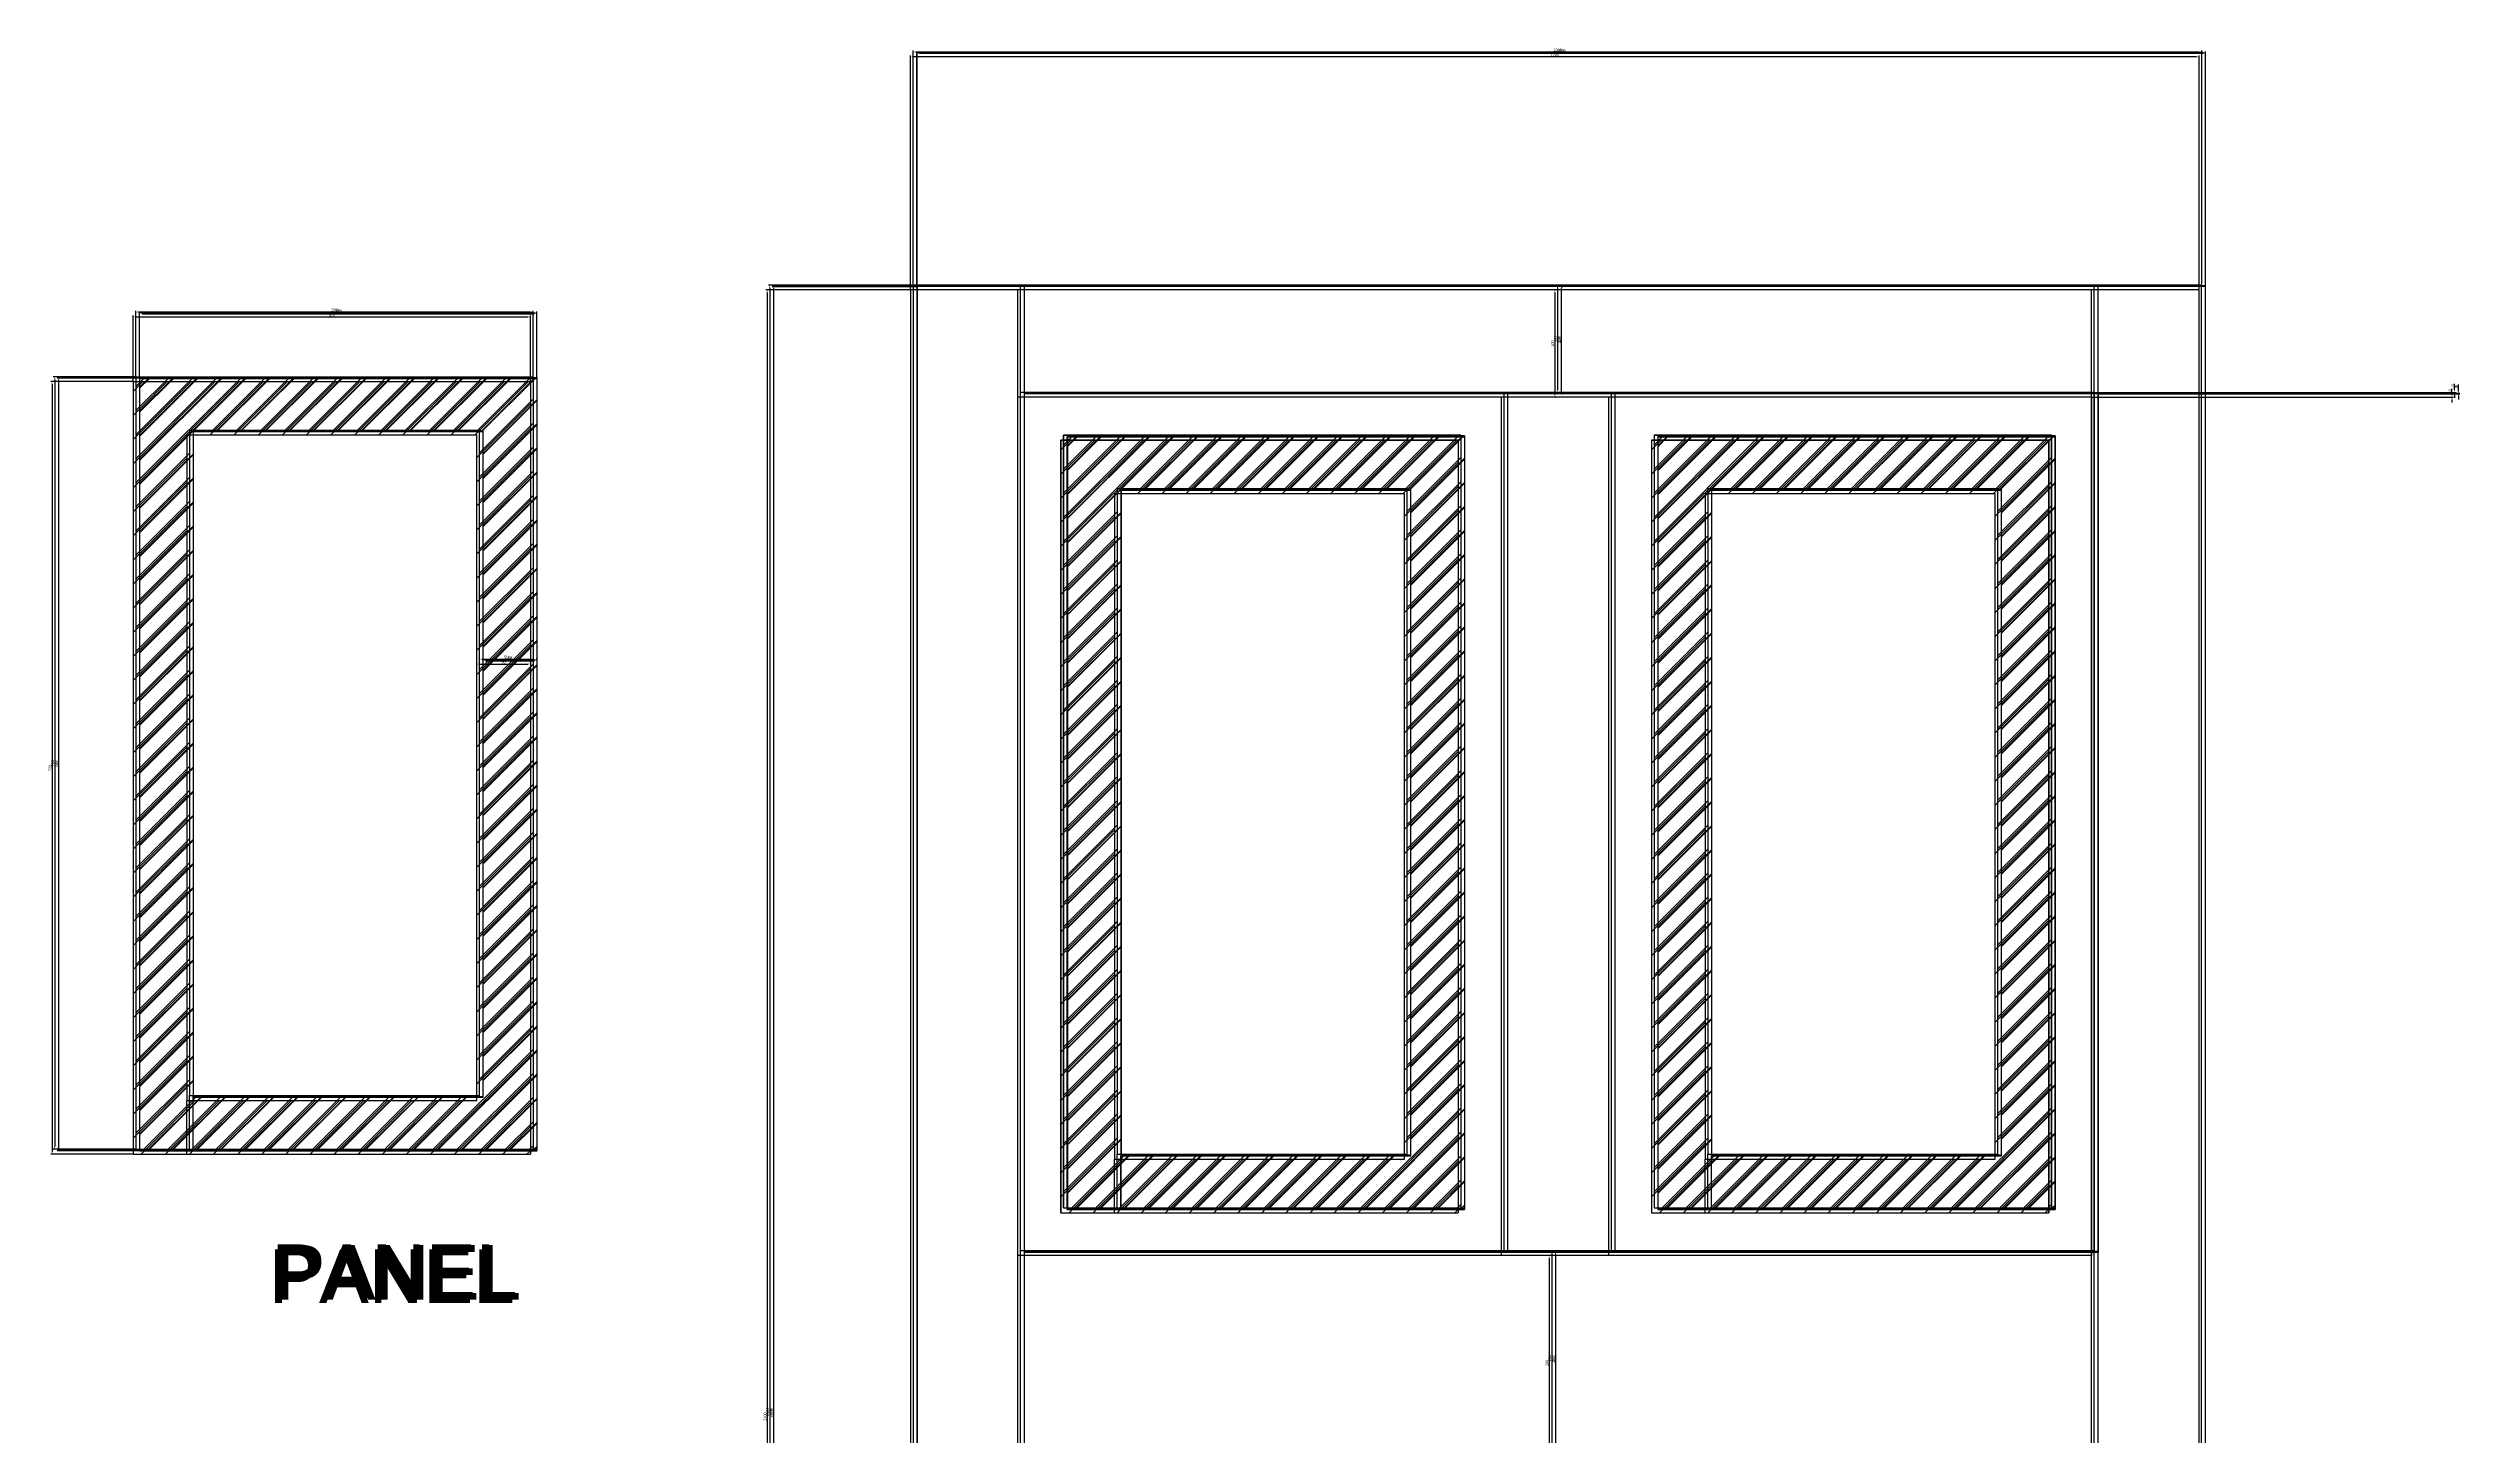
# Model space of a CAD drawing. Header units: metres. Extents: x 0 to 2377, y 0 to 2754.
# Drawn here: x 131 to 2377, y 1461 to 2754 of the extents above; entities that cross this region are included whole.
import ezdxf

# ---------------------------------------------------------------- set-up
doc = ezdxf.new("R2010")
doc.units = ezdxf.units.M
doc.styles.get("Standard").update_dxf_attribs({"font": 'arial.ttf'})
doc.dimstyles.new('ISO-25', dxfattribs={"dimtxt": 2.5, "dimasz": 2.5, "dimexe": 1.25, "dimexo": 0.625, "dimtad": 1, "dimtxsty": 'Standard', "dimcen": 2.5, "dimadec": 0, "dimazin": 0, "dimtfac": 1, "dimtmove": 0, "dimatfit": 3, "dimfxl": 1, "dimarcsym": 0})

# ---------------------------------------------------------------- blocks, each defined once
blk = doc.blocks.new('*D18')
at = {"color": 0, "lineweight": -2, "transparency": 16777216}
for p, q in [((210, 2444), (210, 2504.9)), ((212.5, 2503.7), (577.5, 2503.7)), ((580, 2444), (580, 2504.9))]:
    blk.add_line(p, q, dxfattribs=at)
at = {"color": 0, "transparency": 16777216}
for points in [[(212.5, 2504.1), (212.5, 2503.3), (210, 2503.7)], [(577.5, 2504.1), (577.5, 2503.3), (580, 2503.7)]]:
    blk.add_solid(points, dxfattribs=at)
at = {"layer": 'Defpoints', "color": 0, "transparency": 16777216}
for p in [(580, 2503.7), (210, 2443.4), (580, 2443.4)]:
    blk.add_point(p, dxfattribs=at)
at = {"color": 0, "transparency": 16777216, "insert": (395, 2505.6), "char_height": 2.5, "attachment_point": 5}
blk.add_mtext('370', dxfattribs=at)
blk = doc.blocks.new('*D19')
at = {"color": 0, "lineweight": -2, "transparency": 16777216}
for p, q in [((209.4, 2443.4), (133.2, 2443.4)), ((134.4, 2440.9), (134.4, 1725.9)), ((209.4, 1723.4), (133.2, 1723.4))]:
    blk.add_line(p, q, dxfattribs=at)
at = {"color": 0, "transparency": 16777216}
for points in [[(134, 2440.9), (134.8, 2440.9), (134.4, 2443.4)], [(134, 1725.9), (134.8, 1725.9), (134.4, 1723.4)]]:
    blk.add_solid(points, dxfattribs=at)
at = {"layer": 'Defpoints', "color": 0, "transparency": 16777216}
for p in [(210, 2443.4), (134.4, 1723.4), (210, 1723.4)]:
    blk.add_point(p, dxfattribs=at)
at = {"color": 0, "transparency": 16777216, "insert": (132.5, 2083.4), "char_height": 2.5, "attachment_point": 5, "rotation": 90}
blk.add_mtext('720', dxfattribs=at)
blk = doc.blocks.new('*D20')
at = {"color": 0, "lineweight": -2, "transparency": 16777216}
for p, q in [((530, 2180.9), (530, 2181.5)), ((532.5, 2180.2), (577.5, 2180.2)), ((580, 2180.9), (580, 2181.5))]:
    blk.add_line(p, q, dxfattribs=at)
at = {"color": 0, "transparency": 16777216}
for points in [[(532.5, 2180.7), (532.5, 2179.8), (530, 2180.2)], [(577.5, 2180.7), (577.5, 2179.8), (580, 2180.2)]]:
    blk.add_solid(points, dxfattribs=at)
at = {"layer": 'Defpoints', "color": 0, "transparency": 16777216}
for p in [(530, 2180.2), (580, 2180.2), (580, 2180.2)]:
    blk.add_point(p, dxfattribs=at)
at = {"color": 0, "transparency": 16777216, "insert": (555, 2182.1), "char_height": 2.5, "attachment_point": 5}
blk.add_mtext('50', dxfattribs=at)
blk = doc.blocks.new('*D21')
at = {"color": 0, "lineweight": -2, "transparency": 16777216}
for p, q in [((934.1, 2529.5), (934.1, 2747.3)), ((2131.6, 2746), (936.6, 2746)), ((2134.1, 2529.5), (2134.1, 2747.3))]:
    blk.add_line(p, q, dxfattribs=at)
at = {"color": 0, "transparency": 16777216}
for points in [[(936.6, 2746.4), (936.6, 2745.6), (934.1, 2746)], [(2131.6, 2746.4), (2131.6, 2745.6), (2134.1, 2746)]]:
    blk.add_solid(points, dxfattribs=at)
at = {"layer": 'Defpoints', "color": 0, "transparency": 16777216}
for p in [(934.1, 2746), (934.1, 2528.9), (2134.1, 2528.9)]:
    blk.add_point(p, dxfattribs=at)
at = {"color": 0, "transparency": 16777216, "insert": (1534.1, 2747.9), "char_height": 2.5, "attachment_point": 5}
blk.add_mtext('1200', dxfattribs=at)
blk = doc.blocks.new('*D22')
at = {"color": 0, "lineweight": -2, "transparency": 16777216}
for p, q in [((933.5, 2528.9), (799.1, 2528.9)), ((800.4, 2526.4), (800.4, 431.4)), ((933.5, 428.9), (799.1, 428.9))]:
    blk.add_line(p, q, dxfattribs=at)
at = {"color": 0, "transparency": 16777216}
for points in [[(800, 2526.4), (800.8, 2526.4), (800.4, 2528.9)], [(800, 431.4), (800.8, 431.4), (800.4, 428.9)]]:
    blk.add_solid(points, dxfattribs=at)
at = {"layer": 'Defpoints', "color": 0, "transparency": 16777216}
for p in [(934.1, 2528.9), (800.4, 428.9), (934.1, 428.9)]:
    blk.add_point(p, dxfattribs=at)
at = {"color": 0, "transparency": 16777216, "insert": (798.5, 1478.9), "char_height": 2.5, "attachment_point": 5, "rotation": 90}
blk.add_mtext('2100', dxfattribs=at)
blk = doc.blocks.new('*D24')
at = {"color": 0, "lineweight": -2, "transparency": 16777216}
for p, q in [((2034.7, 2428.9), (2371, 2428.9)), ((2034.7, 2428.9), (2371, 2428.9)), ((2369.7, 2431.4), (2369.7, 2436.7)), ((2369.7, 2426.4), (2369.7, 2423.9))]:
    blk.add_line(p, q, dxfattribs=at)
at = {"color": 0, "transparency": 16777216}
for points in [[(2369.3, 2431.4), (2370.1, 2431.4), (2369.7, 2428.9)], [(2369.3, 2426.4), (2370.1, 2426.4), (2369.7, 2428.9)]]:
    blk.add_solid(points, dxfattribs=at)
at = {"layer": 'Defpoints', "color": 0, "transparency": 16777216}
for p in [(2034.1, 2428.9), (2034.1, 2428.9), (2369.7, 2428.9)]:
    blk.add_point(p, dxfattribs=at)
at = {"color": 0, "transparency": 16777216, "insert": (2367.8, 2435.3), "char_height": 2.5, "attachment_point": 5, "rotation": 90}
blk.add_mtext('0', dxfattribs=at)
blk = doc.blocks.new('*D25')
at = {"color": 0, "lineweight": -2, "transparency": 16777216}
for p, q in [((1533.5, 1628.9), (1527.5, 1628.9)), ((1528.8, 1626.4), (1528.8, 1431.4)), ((1533.5, 1428.9), (1527.5, 1428.9))]:
    blk.add_line(p, q, dxfattribs=at)
at = {"color": 0, "transparency": 16777216}
for points in [[(1528.4, 1626.4), (1529.2, 1626.4), (1528.8, 1628.9)], [(1528.4, 1431.4), (1529.2, 1431.4), (1528.8, 1428.9)]]:
    blk.add_solid(points, dxfattribs=at)
at = {"layer": 'Defpoints', "color": 0, "transparency": 16777216}
for p in [(1534.1, 1628.9), (1528.8, 1428.9), (1534.1, 1428.9)]:
    blk.add_point(p, dxfattribs=at)
at = {"color": 0, "transparency": 16777216, "insert": (1526.9, 1528.9), "char_height": 2.5, "attachment_point": 5, "rotation": 90}
blk.add_mtext('200', dxfattribs=at)
blk = doc.blocks.new('*D26')
at = {"color": 0, "lineweight": -2, "transparency": 16777216}
for p, q in [((1534.1, 2526.4), (1534.1, 2431.4)), ((1534.7, 2528.9), (1535.3, 2528.9)), ((1534.7, 2428.9), (1535.3, 2428.9))]:
    blk.add_line(p, q, dxfattribs=at)
at = {"color": 0, "transparency": 16777216}
for points in [[(1533.7, 2526.4), (1534.5, 2526.4), (1534.1, 2528.9)], [(1533.7, 2431.4), (1534.5, 2431.4), (1534.1, 2428.9)]]:
    blk.add_solid(points, dxfattribs=at)
at = {"layer": 'Defpoints', "color": 0, "transparency": 16777216}
for p in [(1534.1, 2528.9), (1534.1, 2428.9), (1534.1, 2428.9)]:
    blk.add_point(p, dxfattribs=at)
at = {"color": 0, "transparency": 16777216, "insert": (1532.2, 2478.9), "char_height": 2.5, "attachment_point": 5, "rotation": 90}
blk.add_mtext('100', dxfattribs=at)
blk = doc.blocks.new('*D29')
at = {"color": 0, "lineweight": -2, "transparency": 16777216}
for p, q in [((216, 2448), (216, 2508.9)), ((218.5, 2507.6), (583.5, 2507.6)), ((586, 2448), (586, 2508.9))]:
    blk.add_line(p, q, dxfattribs=at)
at = {"color": 0, "transparency": 16777216}
for points in [[(218.5, 2508), (218.5, 2507.2), (216, 2507.6)], [(583.5, 2508), (583.5, 2507.2), (586, 2507.6)]]:
    blk.add_solid(points, dxfattribs=at)
at = {"layer": 'Defpoints', "color": 0, "transparency": 16777216}
for p in [(586, 2507.6), (216, 2447.3), (586, 2447.3)]:
    blk.add_point(p, dxfattribs=at)
at = {"color": 0, "transparency": 16777216, "insert": (401, 2509.5), "char_height": 2.5, "attachment_point": 5}
blk.add_mtext('370', dxfattribs=at)
blk = doc.blocks.new('*D30')
at = {"color": 0, "lineweight": -2, "transparency": 16777216}
for p, q in [((215.3, 2447.3), (139.1, 2447.3)), ((140.4, 2444.8), (140.4, 1729.8)), ((215.3, 1727.3), (139.1, 1727.3))]:
    blk.add_line(p, q, dxfattribs=at)
at = {"color": 0, "transparency": 16777216}
for points in [[(140, 2444.8), (140.8, 2444.8), (140.4, 2447.3)], [(140, 1729.8), (140.8, 1729.8), (140.4, 1727.3)]]:
    blk.add_solid(points, dxfattribs=at)
at = {"layer": 'Defpoints', "color": 0, "transparency": 16777216}
for p in [(216, 2447.3), (140.4, 1727.3), (216, 1727.3)]:
    blk.add_point(p, dxfattribs=at)
at = {"color": 0, "transparency": 16777216, "insert": (138.5, 2087.3), "char_height": 2.5, "attachment_point": 5, "rotation": 90}
blk.add_mtext('720', dxfattribs=at)
blk = doc.blocks.new('*D31')
at = {"color": 0, "lineweight": -2, "transparency": 16777216}
for p, q in [((536, 2184.8), (536, 2185.4)), ((538.5, 2184.2), (583.5, 2184.2)), ((586, 2184.8), (586, 2185.4))]:
    blk.add_line(p, q, dxfattribs=at)
at = {"color": 0, "transparency": 16777216}
for points in [[(538.5, 2184.6), (538.5, 2183.7), (536, 2184.2)], [(583.5, 2184.6), (583.5, 2183.7), (586, 2184.2)]]:
    blk.add_solid(points, dxfattribs=at)
at = {"layer": 'Defpoints', "color": 0, "transparency": 16777216}
for p in [(536, 2184.2), (586, 2184.2), (586, 2184.2)]:
    blk.add_point(p, dxfattribs=at)
at = {"color": 0, "transparency": 16777216, "insert": (561, 2186.1), "char_height": 2.5, "attachment_point": 5}
blk.add_mtext('50', dxfattribs=at)
blk = doc.blocks.new('*D32')
at = {"color": 0, "lineweight": -2, "transparency": 16777216}
for p, q in [((940.1, 2533.4), (940.1, 2751.2)), ((2137.6, 2750), (942.6, 2750)), ((2140.1, 2533.4), (2140.1, 2751.2))]:
    blk.add_line(p, q, dxfattribs=at)
at = {"color": 0, "transparency": 16777216}
for points in [[(942.6, 2750.4), (942.6, 2749.5), (940.1, 2750)], [(2137.6, 2750.4), (2137.6, 2749.5), (2140.1, 2750)]]:
    blk.add_solid(points, dxfattribs=at)
at = {"layer": 'Defpoints', "color": 0, "transparency": 16777216}
for p in [(940.1, 2750), (940.1, 2532.8), (2140.1, 2532.8)]:
    blk.add_point(p, dxfattribs=at)
at = {"color": 0, "transparency": 16777216, "insert": (1540.1, 2751.9), "char_height": 2.5, "attachment_point": 5}
blk.add_mtext('1200', dxfattribs=at)
blk = doc.blocks.new('*D33')
at = {"color": 0, "lineweight": -2, "transparency": 16777216}
for p, q in [((939.4, 2532.8), (805.1, 2532.8)), ((806.4, 2530.3), (806.4, 435.3)), ((939.4, 432.8), (805.1, 432.8))]:
    blk.add_line(p, q, dxfattribs=at)
at = {"color": 0, "transparency": 16777216}
for points in [[(806, 2530.3), (806.8, 2530.3), (806.4, 2532.8)], [(806, 435.3), (806.8, 435.3), (806.4, 432.8)]]:
    blk.add_solid(points, dxfattribs=at)
at = {"layer": 'Defpoints', "color": 0, "transparency": 16777216}
for p in [(940.1, 2532.8), (806.4, 432.8), (940.1, 432.8)]:
    blk.add_point(p, dxfattribs=at)
at = {"color": 0, "transparency": 16777216, "insert": (804.5, 1482.8), "char_height": 2.5, "attachment_point": 5, "rotation": 90}
blk.add_mtext('2100', dxfattribs=at)
blk = doc.blocks.new('*D35')
at = {"color": 0, "lineweight": -2, "transparency": 16777216}
for p, q in [((2040.7, 2432.8), (2377, 2432.8)), ((2040.7, 2432.8), (2377, 2432.8)), ((2375.7, 2435.3), (2375.7, 2440.7)), ((2375.7, 2430.3), (2375.7, 2427.8))]:
    blk.add_line(p, q, dxfattribs=at)
at = {"color": 0, "transparency": 16777216}
for points in [[(2375.3, 2435.3), (2376.1, 2435.3), (2375.7, 2432.8)], [(2375.3, 2430.3), (2376.1, 2430.3), (2375.7, 2432.8)]]:
    blk.add_solid(points, dxfattribs=at)
at = {"layer": 'Defpoints', "color": 0, "transparency": 16777216}
for p in [(2040.1, 2432.8), (2040.1, 2432.8), (2375.7, 2432.8)]:
    blk.add_point(p, dxfattribs=at)
at = {"color": 0, "transparency": 16777216, "insert": (2373.8, 2439.2), "char_height": 2.5, "attachment_point": 5, "rotation": 90}
blk.add_mtext('0', dxfattribs=at)
blk = doc.blocks.new('*D36')
at = {"color": 0, "lineweight": -2, "transparency": 16777216}
for p, q in [((1539.4, 1632.8), (1533.5, 1632.8)), ((1534.8, 1630.3), (1534.8, 1435.3)), ((1539.4, 1432.8), (1533.5, 1432.8))]:
    blk.add_line(p, q, dxfattribs=at)
at = {"color": 0, "transparency": 16777216}
for points in [[(1534.3, 1630.3), (1535.2, 1630.3), (1534.8, 1632.8)], [(1534.3, 1435.3), (1535.2, 1435.3), (1534.8, 1432.8)]]:
    blk.add_solid(points, dxfattribs=at)
at = {"layer": 'Defpoints', "color": 0, "transparency": 16777216}
for p in [(1540.1, 1632.8), (1534.8, 1432.8), (1540.1, 1432.8)]:
    blk.add_point(p, dxfattribs=at)
at = {"color": 0, "transparency": 16777216, "insert": (1532.9, 1532.8), "char_height": 2.5, "attachment_point": 5, "rotation": 90}
blk.add_mtext('200', dxfattribs=at)
blk = doc.blocks.new('*D37')
at = {"color": 0, "lineweight": -2, "transparency": 16777216}
for p, q in [((1540.1, 2530.3), (1540.1, 2435.3)), ((1540.7, 2532.8), (1541.3, 2532.8)), ((1540.7, 2432.8), (1541.3, 2432.8))]:
    blk.add_line(p, q, dxfattribs=at)
at = {"color": 0, "transparency": 16777216}
for points in [[(1539.7, 2530.3), (1540.5, 2530.3), (1540.1, 2532.8)], [(1539.7, 2435.3), (1540.5, 2435.3), (1540.1, 2432.8)]]:
    blk.add_solid(points, dxfattribs=at)
at = {"layer": 'Defpoints', "color": 0, "transparency": 16777216}
for p in [(1540.1, 2532.8), (1540.1, 2432.8), (1540.1, 2432.8)]:
    blk.add_point(p, dxfattribs=at)
at = {"color": 0, "transparency": 16777216, "insert": (1538.2, 2482.8), "char_height": 2.5, "attachment_point": 5, "rotation": 90}
blk.add_mtext('100', dxfattribs=at)
blk = doc.blocks.new('*D40')
at = {"color": 0, "lineweight": -2, "transparency": 16777216}
for p, q in [((215.9, 2447.1), (215.9, 2508)), ((218.4, 2506.7), (583.4, 2506.7)), ((585.9, 2447.1), (585.9, 2508))]:
    blk.add_line(p, q, dxfattribs=at)
at = {"color": 0, "transparency": 16777216}
for points in [[(218.4, 2507.2), (218.4, 2506.3), (215.9, 2506.7)], [(583.4, 2507.2), (583.4, 2506.3), (585.9, 2506.7)]]:
    blk.add_solid(points, dxfattribs=at)
at = {"layer": 'Defpoints', "color": 0, "transparency": 16777216}
for p in [(585.9, 2506.7), (215.9, 2446.5), (585.9, 2446.5)]:
    blk.add_point(p, dxfattribs=at)
at = {"color": 0, "transparency": 16777216, "insert": (400.9, 2508.6), "char_height": 2.5, "attachment_point": 5}
blk.add_mtext('370', dxfattribs=at)
blk = doc.blocks.new('*D41')
at = {"color": 0, "lineweight": -2, "transparency": 16777216}
for p, q in [((215.3, 2446.5), (139.1, 2446.5)), ((140.4, 2444), (140.4, 1729)), ((215.3, 1726.5), (139.1, 1726.5))]:
    blk.add_line(p, q, dxfattribs=at)
at = {"color": 0, "transparency": 16777216}
for points in [[(140, 2444), (140.8, 2444), (140.4, 2446.5)], [(140, 1729), (140.8, 1729), (140.4, 1726.5)]]:
    blk.add_solid(points, dxfattribs=at)
at = {"layer": 'Defpoints', "color": 0, "transparency": 16777216}
for p in [(215.9, 2446.5), (140.4, 1726.5), (215.9, 1726.5)]:
    blk.add_point(p, dxfattribs=at)
at = {"color": 0, "transparency": 16777216, "insert": (138.5, 2086.5), "char_height": 2.5, "attachment_point": 5, "rotation": 90}
blk.add_mtext('720', dxfattribs=at)
blk = doc.blocks.new('*D42')
at = {"color": 0, "lineweight": -2, "transparency": 16777216}
for p, q in [((535.9, 2183.9), (535.9, 2184.6)), ((538.4, 2183.3), (583.4, 2183.3)), ((585.9, 2183.9), (585.9, 2184.6))]:
    blk.add_line(p, q, dxfattribs=at)
at = {"color": 0, "transparency": 16777216}
for points in [[(538.4, 2183.7), (538.4, 2182.9), (535.9, 2183.3)], [(583.4, 2183.7), (583.4, 2182.9), (585.9, 2183.3)]]:
    blk.add_solid(points, dxfattribs=at)
at = {"layer": 'Defpoints', "color": 0, "transparency": 16777216}
for p in [(535.9, 2183.3), (585.9, 2183.3), (585.9, 2183.3)]:
    blk.add_point(p, dxfattribs=at)
at = {"color": 0, "transparency": 16777216, "insert": (560.9, 2185.2), "char_height": 2.5, "attachment_point": 5}
blk.add_mtext('50', dxfattribs=at)
blk = doc.blocks.new('*D43')
at = {"color": 0, "lineweight": -2, "transparency": 16777216}
for p, q in [((940, 2532.5), (940, 2750.3)), ((2137.5, 2749.1), (942.5, 2749.1)), ((2140, 2532.5), (2140, 2750.3))]:
    blk.add_line(p, q, dxfattribs=at)
at = {"color": 0, "transparency": 16777216}
for points in [[(942.5, 2749.5), (942.5, 2748.7), (940, 2749.1)], [(2137.5, 2749.5), (2137.5, 2748.7), (2140, 2749.1)]]:
    blk.add_solid(points, dxfattribs=at)
at = {"layer": 'Defpoints', "color": 0, "transparency": 16777216}
for p in [(940, 2749.1), (940, 2531.9), (2140, 2531.9)]:
    blk.add_point(p, dxfattribs=at)
at = {"color": 0, "transparency": 16777216, "insert": (1540, 2751), "char_height": 2.5, "attachment_point": 5}
blk.add_mtext('1200', dxfattribs=at)
blk = doc.blocks.new('*D44')
at = {"color": 0, "lineweight": -2, "transparency": 16777216}
for p, q in [((939.4, 2531.9), (805.1, 2531.9)), ((806.3, 2529.4), (806.3, 434.4)), ((939.4, 431.9), (805.1, 431.9))]:
    blk.add_line(p, q, dxfattribs=at)
at = {"color": 0, "transparency": 16777216}
for points in [[(805.9, 2529.4), (806.8, 2529.4), (806.3, 2531.9)], [(805.9, 434.4), (806.8, 434.4), (806.3, 431.9)]]:
    blk.add_solid(points, dxfattribs=at)
at = {"layer": 'Defpoints', "color": 0, "transparency": 16777216}
for p in [(940, 2531.9), (806.3, 431.9), (940, 431.9)]:
    blk.add_point(p, dxfattribs=at)
at = {"color": 0, "transparency": 16777216, "insert": (804.4, 1481.9), "char_height": 2.5, "attachment_point": 5, "rotation": 90}
blk.add_mtext('2100', dxfattribs=at)
blk = doc.blocks.new('*D46')
at = {"color": 0, "lineweight": -2, "transparency": 16777216}
for p, q in [((2040.7, 2431.9), (2376.9, 2431.9)), ((2040.7, 2431.9), (2376.9, 2431.9)), ((2375.7, 2434.4), (2375.7, 2439.8)), ((2375.7, 2429.4), (2375.7, 2426.9))]:
    blk.add_line(p, q, dxfattribs=at)
at = {"color": 0, "transparency": 16777216}
for points in [[(2375.3, 2434.4), (2376.1, 2434.4), (2375.7, 2431.9)], [(2375.3, 2429.4), (2376.1, 2429.4), (2375.7, 2431.9)]]:
    blk.add_solid(points, dxfattribs=at)
at = {"layer": 'Defpoints', "color": 0, "transparency": 16777216}
for p in [(2040, 2431.9), (2040, 2431.9), (2375.7, 2431.9)]:
    blk.add_point(p, dxfattribs=at)
at = {"color": 0, "transparency": 16777216, "insert": (2373.8, 2438.4), "char_height": 2.5, "attachment_point": 5, "rotation": 90}
blk.add_mtext('0', dxfattribs=at)
blk = doc.blocks.new('*D47')
at = {"color": 0, "lineweight": -2, "transparency": 16777216}
for p, q in [((1539.4, 1631.9), (1533.5, 1631.9)), ((1534.7, 1629.4), (1534.7, 1434.4)), ((1539.4, 1431.9), (1533.5, 1431.9))]:
    blk.add_line(p, q, dxfattribs=at)
at = {"color": 0, "transparency": 16777216}
for points in [[(1534.3, 1629.4), (1535.1, 1629.4), (1534.7, 1631.9)], [(1534.3, 1434.4), (1535.1, 1434.4), (1534.7, 1431.9)]]:
    blk.add_solid(points, dxfattribs=at)
at = {"layer": 'Defpoints', "color": 0, "transparency": 16777216}
for p in [(1540, 1631.9), (1534.7, 1431.9), (1540, 1431.9)]:
    blk.add_point(p, dxfattribs=at)
at = {"color": 0, "transparency": 16777216, "insert": (1532.8, 1531.9), "char_height": 2.5, "attachment_point": 5, "rotation": 90}
blk.add_mtext('200', dxfattribs=at)
blk = doc.blocks.new('*D48')
at = {"color": 0, "lineweight": -2, "transparency": 16777216}
for p, q in [((1540, 2529.4), (1540, 2434.4)), ((1540.7, 2531.9), (1541.3, 2531.9)), ((1540.7, 2431.9), (1541.3, 2431.9))]:
    blk.add_line(p, q, dxfattribs=at)
at = {"color": 0, "transparency": 16777216}
for points in [[(1539.6, 2529.4), (1540.5, 2529.4), (1540, 2531.9)], [(1539.6, 2434.4), (1540.5, 2434.4), (1540, 2431.9)]]:
    blk.add_solid(points, dxfattribs=at)
at = {"layer": 'Defpoints', "color": 0, "transparency": 16777216}
for p in [(1540, 2531.9), (1540, 2431.9), (1540, 2431.9)]:
    blk.add_point(p, dxfattribs=at)
at = {"color": 0, "transparency": 16777216, "insert": (1538.1, 2481.9), "char_height": 2.5, "attachment_point": 5, "rotation": 90}
blk.add_mtext('100', dxfattribs=at)
blk = doc.blocks.new('*D59')
at = {"color": 0, "lineweight": -2, "transparency": 16777216}
for p, q in [((212.5, 2448.6), (212.5, 2509.5)), ((215, 2508.3), (580, 2508.3)), ((582.5, 2448.6), (582.5, 2509.5))]:
    blk.add_line(p, q, dxfattribs=at)
at = {"color": 0, "transparency": 16777216}
for points in [[(215, 2508.7), (215, 2507.8), (212.5, 2508.3)], [(580, 2508.7), (580, 2507.8), (582.5, 2508.3)]]:
    blk.add_solid(points, dxfattribs=at)
at = {"layer": 'Defpoints', "color": 0, "transparency": 16777216}
for p in [(582.5, 2508.3), (212.5, 2448), (582.5, 2448)]:
    blk.add_point(p, dxfattribs=at)
at = {"color": 0, "transparency": 16777216, "insert": (397.5, 2510.2), "char_height": 2.5, "attachment_point": 5}
blk.add_mtext('370', dxfattribs=at)
blk = doc.blocks.new('*D60')
at = {"color": 0, "lineweight": -2, "transparency": 16777216}
for p, q in [((211.8, 2448), (135.6, 2448)), ((136.9, 2445.5), (136.9, 1730.5)), ((211.8, 1728), (135.6, 1728))]:
    blk.add_line(p, q, dxfattribs=at)
at = {"color": 0, "transparency": 16777216}
for points in [[(136.5, 2445.5), (137.3, 2445.5), (136.9, 2448)], [(136.5, 1730.5), (137.3, 1730.5), (136.9, 1728)]]:
    blk.add_solid(points, dxfattribs=at)
at = {"layer": 'Defpoints', "color": 0, "transparency": 16777216}
for p in [(212.5, 2448), (136.9, 1728), (212.5, 1728)]:
    blk.add_point(p, dxfattribs=at)
at = {"color": 0, "transparency": 16777216, "insert": (135, 2088), "char_height": 2.5, "attachment_point": 5, "rotation": 90}
blk.add_mtext('720', dxfattribs=at)
blk = doc.blocks.new('*D61')
at = {"color": 0, "lineweight": -2, "transparency": 16777216}
for p, q in [((532.5, 2185.4), (532.5, 2186.1)), ((535, 2184.8), (580, 2184.8)), ((582.5, 2185.4), (582.5, 2186.1))]:
    blk.add_line(p, q, dxfattribs=at)
at = {"color": 0, "transparency": 16777216}
for points in [[(535, 2185.2), (535, 2184.4), (532.5, 2184.8)], [(580, 2185.2), (580, 2184.4), (582.5, 2184.8)]]:
    blk.add_solid(points, dxfattribs=at)
at = {"layer": 'Defpoints', "color": 0, "transparency": 16777216}
for p in [(532.5, 2184.8), (582.5, 2184.8), (582.5, 2184.8)]:
    blk.add_point(p, dxfattribs=at)
at = {"color": 0, "transparency": 16777216, "insert": (557.5, 2186.7), "char_height": 2.5, "attachment_point": 5}
blk.add_mtext('50', dxfattribs=at)
blk = doc.blocks.new('*D51')
at = {"color": 0, "lineweight": -2, "transparency": 16777216}
for p, q in [((936.6, 2534.1), (936.6, 2751.9)), ((2134.1, 2750.6), (939.1, 2750.6)), ((2136.6, 2534.1), (2136.6, 2751.9))]:
    blk.add_line(p, q, dxfattribs=at)
at = {"color": 0, "transparency": 16777216}
for points in [[(939.1, 2751), (939.1, 2750.2), (936.6, 2750.6)], [(2134.1, 2751), (2134.1, 2750.2), (2136.6, 2750.6)]]:
    blk.add_solid(points, dxfattribs=at)
at = {"layer": 'Defpoints', "color": 0, "transparency": 16777216}
for p in [(936.6, 2750.6), (936.6, 2533.4), (2136.6, 2533.4)]:
    blk.add_point(p, dxfattribs=at)
at = {"color": 0, "transparency": 16777216, "insert": (1536.6, 2752.5), "char_height": 2.5, "attachment_point": 5}
blk.add_mtext('1200', dxfattribs=at)
blk = doc.blocks.new('*D52')
at = {"color": 0, "lineweight": -2, "transparency": 16777216}
for p, q in [((935.9, 2533.4), (801.6, 2533.4)), ((802.9, 2530.9), (802.9, 435.9)), ((935.9, 433.4), (801.6, 433.4))]:
    blk.add_line(p, q, dxfattribs=at)
at = {"color": 0, "transparency": 16777216}
for points in [[(802.5, 2530.9), (803.3, 2530.9), (802.9, 2533.4)], [(802.5, 435.9), (803.3, 435.9), (802.9, 433.4)]]:
    blk.add_solid(points, dxfattribs=at)
at = {"layer": 'Defpoints', "color": 0, "transparency": 16777216}
for p in [(936.6, 2533.4), (802.9, 433.4), (936.6, 433.4)]:
    blk.add_point(p, dxfattribs=at)
at = {"color": 0, "transparency": 16777216, "insert": (801, 1483.4), "char_height": 2.5, "attachment_point": 5, "rotation": 90}
blk.add_mtext('2100', dxfattribs=at)
blk = doc.blocks.new('*D54')
at = {"color": 0, "lineweight": -2, "transparency": 16777216}
for p, q in [((2037.2, 2433.4), (2373.5, 2433.4)), ((2037.2, 2433.4), (2373.5, 2433.4)), ((2372.2, 2435.9), (2372.2, 2441.3)), ((2372.2, 2430.9), (2372.2, 2428.4))]:
    blk.add_line(p, q, dxfattribs=at)
at = {"color": 0, "transparency": 16777216}
for points in [[(2371.8, 2435.9), (2372.6, 2435.9), (2372.2, 2433.4)], [(2371.8, 2430.9), (2372.6, 2430.9), (2372.2, 2433.4)]]:
    blk.add_solid(points, dxfattribs=at)
at = {"layer": 'Defpoints', "color": 0, "transparency": 16777216}
for p in [(2036.6, 2433.4), (2036.6, 2433.4), (2372.2, 2433.4)]:
    blk.add_point(p, dxfattribs=at)
at = {"color": 0, "transparency": 16777216, "insert": (2370.3, 2439.9), "char_height": 2.5, "attachment_point": 5, "rotation": 90}
blk.add_mtext('0', dxfattribs=at)
blk = doc.blocks.new('*D55')
at = {"color": 0, "lineweight": -2, "transparency": 16777216}
for p, q in [((1535.9, 1633.4), (1530, 1633.4)), ((1531.3, 1630.9), (1531.3, 1435.9)), ((1535.9, 1433.4), (1530, 1433.4))]:
    blk.add_line(p, q, dxfattribs=at)
at = {"color": 0, "transparency": 16777216}
for points in [[(1530.8, 1630.9), (1531.7, 1630.9), (1531.3, 1633.4)], [(1530.8, 1435.9), (1531.7, 1435.9), (1531.3, 1433.4)]]:
    blk.add_solid(points, dxfattribs=at)
at = {"layer": 'Defpoints', "color": 0, "transparency": 16777216}
for p in [(1536.6, 1633.4), (1531.3, 1433.4), (1536.6, 1433.4)]:
    blk.add_point(p, dxfattribs=at)
at = {"color": 0, "transparency": 16777216, "insert": (1529.4, 1533.4), "char_height": 2.5, "attachment_point": 5, "rotation": 90}
blk.add_mtext('200', dxfattribs=at)
blk = doc.blocks.new('*D56')
at = {"color": 0, "lineweight": -2, "transparency": 16777216}
for p, q in [((1536.6, 2530.9), (1536.6, 2435.9)), ((1537.2, 2533.4), (1537.8, 2533.4)), ((1537.2, 2433.4), (1537.8, 2433.4))]:
    blk.add_line(p, q, dxfattribs=at)
at = {"color": 0, "transparency": 16777216}
for points in [[(1536.1, 2530.9), (1537, 2530.9), (1536.6, 2533.4)], [(1536.1, 2435.9), (1537, 2435.9), (1536.6, 2433.4)]]:
    blk.add_solid(points, dxfattribs=at)
at = {"layer": 'Defpoints', "color": 0, "transparency": 16777216}
for p in [(1536.6, 2533.4), (1536.6, 2433.4), (1536.6, 2433.4)]:
    blk.add_point(p, dxfattribs=at)
at = {"color": 0, "transparency": 16777216, "insert": (1534.7, 2483.4), "char_height": 2.5, "attachment_point": 5, "rotation": 90}
blk.add_mtext('100', dxfattribs=at)

msp = doc.modelspace()

# ---------------------------------------------------------------- hatches: boundary and pattern name
h = msp.add_hatch()
h.set_pattern_fill('ANSI31', color=256, scale=5)
h.set_pattern_definition([(45, (-965.437, 405.712), (-11.22532, 11.22532), [])])
h.paths.add_polyline_path([(579.992, 2443.407), (209.992, 2443.407), (209.992, 1723.407), (259.992, 1723.407), (259.992, 1773.407), (259.992, 2393.407), (529.992, 2393.407), (529.992, 1773.407), (259.992, 1773.407), (259.992, 1723.407), (579.992, 1723.407)])
h = msp.add_hatch()
h.set_pattern_fill('ANSI31', color=256, scale=5)
h.set_pattern_definition([(45, (-962.959, 410.284), (-11.22532, 11.22532), [])])
h.paths.add_polyline_path([(582.47, 2447.979), (212.47, 2447.979), (212.47, 1727.979), (262.47, 1727.979), (262.47, 1777.979), (262.47, 2397.979), (532.47, 2397.979), (532.47, 1777.979), (262.47, 1777.979), (262.47, 1727.979), (582.47, 1727.979)])
h = msp.add_hatch()
h.set_pattern_fill('ANSI31', color=256, scale=5)
h.set_pattern_definition([(45, (-959.489, 408.772), (-11.22532, 11.22532), [])])
h.paths.add_polyline_path([(585.94, 2446.466), (215.94, 2446.466), (215.94, 1726.466), (265.94, 1726.466), (265.94, 1776.466), (265.94, 2396.466), (535.94, 2396.466), (535.94, 1776.466), (265.94, 1776.466), (265.94, 1726.466), (585.94, 1726.466)])
h = msp.add_hatch()
h.set_pattern_fill('ANSI31', color=256, scale=5)
h.set_pattern_definition([(45, (-959.457, 409.637), (-11.22532, 11.22532), [])])
h.paths.add_polyline_path([(585.972, 2447.331), (215.972, 2447.331), (215.972, 1727.331), (265.972, 1727.331), (265.972, 1777.331), (265.972, 2397.331), (535.972, 2397.331), (535.972, 1777.331), (265.972, 1777.331), (265.972, 1727.331), (585.972, 1727.331)])
h = msp.add_hatch()
h.set_pattern_fill('ANSI31', color=256, scale=5)
h.set_pattern_definition([(45, (-101.341, 351.161), (-11.22532, 11.22532), [])])
h.paths.add_polyline_path([(1444.088, 2388.856), (1074.088, 2388.856), (1074.088, 1668.856), (1124.088, 1668.856), (1124.088, 1718.856), (1124.088, 2338.856), (1394.088, 2338.856), (1394.088, 1718.856), (1124.088, 1718.856), (1124.088, 1668.856), (1444.088, 1668.856)])
h = msp.add_hatch()
h.set_pattern_fill('ANSI31', color=256, scale=5)
h.set_pattern_definition([(45, (-98.863, 355.734), (-11.22532, 11.22532), [])])
h.paths.add_polyline_path([(1446.566, 2393.428), (1076.566, 2393.428), (1076.566, 1673.428), (1126.566, 1673.428), (1126.566, 1723.428), (1126.566, 2343.428), (1396.566, 2343.428), (1396.566, 1723.428), (1126.566, 1723.428), (1126.566, 1673.428), (1446.566, 1673.428)])
h = msp.add_hatch()
h.set_pattern_fill('ANSI31', color=256, scale=5)
h.set_pattern_definition([(45, (-95.393, 354.221), (-11.22532, 11.22532), [])])
h.paths.add_polyline_path([(1450.036, 2391.915), (1080.036, 2391.915), (1080.036, 1671.915), (1130.036, 1671.915), (1130.036, 1721.915), (1130.036, 2341.915), (1400.036, 2341.915), (1400.036, 1721.915), (1130.036, 1721.915), (1130.036, 1671.915), (1450.036, 1671.915)])
h = msp.add_hatch()
h.set_pattern_fill('ANSI31', color=256, scale=5)
h.set_pattern_definition([(45, (-95.36, 355.086), (-11.22532, 11.22532), [])])
h.paths.add_polyline_path([(1450.068, 2392.781), (1080.068, 2392.781), (1080.068, 1672.781), (1130.068, 1672.781), (1130.068, 1722.781), (1130.068, 2342.781), (1400.068, 2342.781), (1400.068, 1722.781), (1130.068, 1722.781), (1130.068, 1672.781), (1450.068, 1672.781)])
h = msp.add_hatch()
h.set_pattern_fill('ANSI31', color=256, scale=5)
h.set_pattern_definition([(45, (448.659, 351.161), (-11.22532, 11.22532), [])])
h.paths.add_polyline_path([(1994.088, 2388.856), (1624.088, 2388.856), (1624.088, 1668.856), (1674.088, 1668.856), (1674.088, 1718.856), (1674.088, 2338.856), (1944.088, 2338.856), (1944.088, 1718.856), (1674.088, 1718.856), (1674.088, 1668.856), (1994.088, 1668.856)])
h = msp.add_hatch()
h.set_pattern_fill('ANSI31', color=256, scale=5)
h.set_pattern_definition([(45, (451.137, 355.734), (-11.22532, 11.22532), [])])
h.paths.add_polyline_path([(1996.566, 2393.428), (1626.566, 2393.428), (1626.566, 1673.428), (1676.566, 1673.428), (1676.566, 1723.428), (1676.566, 2343.428), (1946.566, 2343.428), (1946.566, 1723.428), (1676.566, 1723.428), (1676.566, 1673.428), (1996.566, 1673.428)])
h = msp.add_hatch()
h.set_pattern_fill('ANSI31', color=256, scale=5)
h.set_pattern_definition([(45, (454.607, 354.221), (-11.22532, 11.22532), [])])
h.paths.add_polyline_path([(2000.036, 2391.915), (1630.036, 2391.915), (1630.036, 1671.915), (1680.036, 1671.915), (1680.036, 1721.915), (1680.036, 2341.915), (1950.036, 2341.915), (1950.036, 1721.915), (1680.036, 1721.915), (1680.036, 1671.915), (2000.036, 1671.915)])
h = msp.add_hatch()
h.set_pattern_fill('ANSI31', color=256, scale=5)
h.set_pattern_definition([(45, (454.64, 355.086), (-11.22532, 11.22532), [])])
h.paths.add_polyline_path([(2000.068, 2392.781), (1630.068, 2392.781), (1630.068, 1672.781), (1680.068, 1672.781), (1680.068, 1722.781), (1680.068, 2342.781), (1950.068, 2342.781), (1950.068, 1722.781), (1680.068, 1722.781), (1680.068, 1672.781), (2000.068, 1672.781)])

# ---------------------------------------------------------------- linework, layer by layer
for p, q in [((934.088, 2528.856), (934.088, 428.856)), ((2134.088, 2528.856), (934.088, 2528.856)), ((936.566, 2533.428), (936.566, 433.428)), ((2136.566, 2533.428), (936.566, 2533.428)), ((940.036, 2531.915), (940.036, 431.915)), ((2140.036, 2531.915), (940.036, 2531.915)), ((940.068, 2532.781), (940.068, 432.781)), ((2140.068, 2532.781), (940.068, 2532.781)), ((1034.088, 2428.856), (1034.088, 2528.856)), ((1036.566, 2433.428), (1036.566, 2533.428)), ((1040.036, 2431.915), (1040.036, 2531.915)), ((1040.068, 2432.781), (1040.068, 2532.781)), ((2034.088, 428.856), (2034.088, 2528.856)), ((2036.566, 433.428), (2036.566, 2533.428)), ((2040.036, 431.915), (2040.036, 2531.915)), ((2040.068, 432.781), (2040.068, 2532.781)), ((2134.088, 428.856), (2134.088, 2528.856)), ((2136.566, 433.428), (2136.566, 2533.428)), ((2140.036, 431.915), (2140.036, 2531.915)), ((2140.068, 432.781), (2140.068, 2532.781)), ((209.992, 2443.407), (209.992, 1723.407)), ((209.992, 2443.407), (579.992, 2443.407)), ((212.47, 2447.979), (212.47, 1727.979)), ((212.47, 2447.979), (582.47, 2447.979)), ((215.94, 2446.466), (215.94, 1726.466)), ((215.94, 2446.466), (585.94, 2446.466)), ((215.972, 2447.331), (215.972, 1727.331)), ((215.972, 2447.331), (585.972, 2447.331)), ((579.992, 2443.407), (579.992, 1723.407)), ((582.47, 2447.979), (582.47, 1727.979)), ((585.94, 2446.466), (585.94, 1726.466)), ((585.972, 2447.331), (585.972, 1727.331)), ((2034.088, 2428.856), (1034.088, 2428.856)), ((1034.088, 428.856), (1034.088, 2428.856)), ((2036.566, 2433.428), (1036.566, 2433.428)), ((1036.566, 433.428), (1036.566, 2433.428)), ((2040.036, 2431.915), (1040.036, 2431.915)), ((1040.036, 431.915), (1040.036, 2431.915)), ((2040.068, 2432.781), (1040.068, 2432.781)), ((1040.068, 432.781), (1040.068, 2432.781)), ((1484.088, 2428.856), (1484.088, 1628.856)), ((1486.566, 2433.428), (1486.566, 1633.428)), ((1490.036, 2431.915), (1490.036, 1631.915)), ((1490.068, 2432.781), (1490.068, 1632.781)), ((2034.088, 2428.856), (1584.088, 2428.856)), ((1584.088, 2428.856), (1584.088, 1628.856)), ((2036.566, 2433.428), (1586.566, 2433.428)), ((1586.566, 2433.428), (1586.566, 1633.428)), ((2040.036, 2431.915), (1590.036, 2431.915)), ((1590.036, 2431.915), (1590.036, 1631.915)), ((2040.068, 2432.781), (1590.068, 2432.781)), ((1590.068, 2432.781), (1590.068, 1632.781)), ((2034.088, 2428.856), (2034.088, 1628.856)), ((2036.566, 2433.428), (2036.566, 1633.428)), ((2040.036, 2431.915), (2040.036, 1631.915)), ((2040.068, 2432.781), (2040.068, 1632.781)), ((529.992, 2393.407), (259.992, 2393.407)), ((259.992, 2393.407), (259.992, 1773.407)), ((532.47, 2397.979), (262.47, 2397.979)), ((262.47, 2397.979), (262.47, 1777.979)), ((535.94, 2396.466), (265.94, 2396.466)), ((265.94, 2396.466), (265.94, 1776.466)), ((535.972, 2397.331), (265.972, 2397.331)), ((265.972, 2397.331), (265.972, 1777.331)), ((529.992, 1773.407), (529.992, 2393.407)), ((532.47, 1777.979), (532.47, 2397.979)), ((535.94, 1776.466), (535.94, 2396.466)), ((535.972, 1777.331), (535.972, 2397.331)), ((1444.088, 2388.856), (1074.088, 2388.856)), ((1074.088, 1668.856), (1074.088, 2388.856)), ((1074.088, 2388.856), (1074.088, 1668.856)), ((1074.088, 2388.856), (1444.088, 2388.856)), ((1446.566, 2393.428), (1076.566, 2393.428)), ((1076.566, 1673.428), (1076.566, 2393.428)), ((1076.566, 2393.428), (1076.566, 1673.428)), ((1076.566, 2393.428), (1446.566, 2393.428)), ((1450.036, 2391.915), (1080.036, 2391.915)), ((1080.036, 1671.915), (1080.036, 2391.915)), ((1080.036, 2391.915), (1080.036, 1671.915)), ((1080.036, 2391.915), (1450.036, 2391.915)), ((1450.068, 2392.781), (1080.068, 2392.781)), ((1080.068, 1672.781), (1080.068, 2392.781)), ((1080.068, 2392.781), (1080.068, 1672.781)), ((1080.068, 2392.781), (1450.068, 2392.781)), ((1444.088, 2388.856), (1444.088, 1668.856)), ((1446.566, 2393.428), (1446.566, 1673.428)), ((1450.036, 2391.915), (1450.036, 1671.915)), ((1450.068, 2392.781), (1450.068, 1672.781)), ((1994.088, 2388.856), (1624.088, 2388.856)), ((1624.088, 2388.856), (1624.088, 1668.856)), ((1624.088, 2388.856), (1994.088, 2388.856)), ((1996.566, 2393.428), (1626.566, 2393.428)), ((1626.566, 2393.428), (1626.566, 1673.428)), ((1626.566, 2393.428), (1996.566, 2393.428)), ((2000.036, 2391.915), (1630.036, 2391.915)), ((1630.036, 2391.915), (1630.036, 1671.915)), ((1630.036, 2391.915), (2000.036, 2391.915)), ((2000.068, 2392.781), (1630.068, 2392.781)), ((1630.068, 2392.781), (1630.068, 1672.781)), ((1630.068, 2392.781), (2000.068, 2392.781)), ((1994.088, 1668.856), (1994.088, 2388.856)), ((1994.088, 2388.856), (1994.088, 1668.856)), ((1996.566, 1673.428), (1996.566, 2393.428)), ((1996.566, 2393.428), (1996.566, 1673.428)), ((2000.036, 1671.915), (2000.036, 2391.915)), ((2000.036, 2391.915), (2000.036, 1671.915)), ((2000.068, 1672.781), (2000.068, 2392.781)), ((2000.068, 2392.781), (2000.068, 1672.781)), ((1394.088, 2338.856), (1124.088, 2338.856)), ((1124.088, 2338.856), (1124.088, 1718.856)), ((1396.566, 2343.428), (1126.566, 2343.428)), ((1126.566, 2343.428), (1126.566, 1723.428)), ((1400.036, 2341.915), (1130.036, 2341.915)), ((1130.036, 2341.915), (1130.036, 1721.915)), ((1400.068, 2342.781), (1130.068, 2342.781)), ((1130.068, 2342.781), (1130.068, 1722.781)), ((1394.088, 1718.856), (1394.088, 2338.856)), ((1396.566, 1723.428), (1396.566, 2343.428)), ((1400.036, 1721.915), (1400.036, 2341.915)), ((1400.068, 1722.781), (1400.068, 2342.781)), ((1944.088, 2338.856), (1674.088, 2338.856)), ((1674.088, 2338.856), (1674.088, 1718.856)), ((1946.566, 2343.428), (1676.566, 2343.428)), ((1676.566, 2343.428), (1676.566, 1723.428)), ((1950.036, 2341.915), (1680.036, 2341.915)), ((1680.036, 2341.915), (1680.036, 1721.915)), ((1950.068, 2342.781), (1680.068, 2342.781)), ((1680.068, 2342.781), (1680.068, 1722.781)), ((1944.088, 1718.856), (1944.088, 2338.856)), ((1946.566, 1723.428), (1946.566, 2343.428)), ((1950.036, 1721.915), (1950.036, 2341.915)), ((1950.068, 1722.781), (1950.068, 2342.781)), ((262.47, 1727.979), (262.47, 1777.979)), ((262.47, 1777.979), (532.47, 1777.979)), ((265.94, 1726.466), (265.94, 1776.466)), ((265.94, 1776.466), (535.94, 1776.466)), ((265.972, 1727.331), (265.972, 1777.331)), ((265.972, 1777.331), (535.972, 1777.331)), ((259.992, 1723.407), (259.992, 1773.407)), ((259.992, 1773.407), (529.992, 1773.407)), ((209.992, 1723.407), (579.992, 1723.407)), ((209.992, 1723.407), (259.992, 1723.407)), ((212.47, 1727.979), (582.47, 1727.979)), ((212.47, 1727.979), (262.47, 1727.979)), ((215.94, 1726.466), (585.94, 1726.466)), ((215.94, 1726.466), (265.94, 1726.466)), ((215.972, 1727.331), (585.972, 1727.331)), ((215.972, 1727.331), (265.972, 1727.331)), ((1124.088, 1668.856), (1124.088, 1718.856)), ((1124.088, 1718.856), (1394.088, 1718.856)), ((1126.566, 1673.428), (1126.566, 1723.428)), ((1126.566, 1723.428), (1396.566, 1723.428)), ((1130.036, 1671.915), (1130.036, 1721.915)), ((1130.036, 1721.915), (1400.036, 1721.915)), ((1130.068, 1672.781), (1130.068, 1722.781)), ((1130.068, 1722.781), (1400.068, 1722.781)), ((1674.088, 1668.856), (1674.088, 1718.856)), ((1674.088, 1718.856), (1944.088, 1718.856)), ((1676.566, 1673.428), (1676.566, 1723.428)), ((1676.566, 1723.428), (1946.566, 1723.428)), ((1680.036, 1671.915), (1680.036, 1721.915)), ((1680.036, 1721.915), (1950.036, 1721.915)), ((1680.068, 1672.781), (1680.068, 1722.781)), ((1680.068, 1722.781), (1950.068, 1722.781)), ((1074.088, 1668.856), (1444.088, 1668.856)), ((1074.088, 1668.856), (1124.088, 1668.856)), ((1076.566, 1673.428), (1446.566, 1673.428)), ((1076.566, 1673.428), (1126.566, 1673.428)), ((1080.036, 1671.915), (1450.036, 1671.915)), ((1080.036, 1671.915), (1130.036, 1671.915)), ((1080.068, 1672.781), (1450.068, 1672.781)), ((1080.068, 1672.781), (1130.068, 1672.781)), ((1624.088, 1668.856), (1994.088, 1668.856)), ((1624.088, 1668.856), (1674.088, 1668.856)), ((1626.566, 1673.428), (1996.566, 1673.428)), ((1626.566, 1673.428), (1676.566, 1673.428)), ((1630.036, 1671.915), (2000.036, 1671.915)), ((1630.036, 1671.915), (1680.036, 1671.915)), ((1630.068, 1672.781), (2000.068, 1672.781)), ((1630.068, 1672.781), (1680.068, 1672.781)), ((2034.088, 1628.856), (1034.088, 1628.856)), ((2034.088, 1628.856), (1034.088, 1628.856)), ((2036.566, 1633.428), (1036.566, 1633.428)), ((2036.566, 1633.428), (1036.566, 1633.428)), ((2040.036, 1631.915), (1040.036, 1631.915)), ((2040.036, 1631.915), (1040.036, 1631.915)), ((2040.068, 1632.781), (1040.068, 1632.781)), ((2040.068, 1632.781), (1040.068, 1632.781))]:
    msp.add_line(p, q)

# ---------------------------------------------------------------- texts
at = {"char_height": 50, "attachment_point": 1}
for insert in [(336.42, 1634.733), (338.898, 1639.305), (342.368, 1637.793), (342.4, 1638.658)]:
    msp.add_mtext_dynamic_manual_height_columns('PANEL', width=411.88533, gutter_width=12.5, heights=[0], dxfattribs=dict(at, insert=insert))

# ---------------------------------------------------------------- dimensions: what is measured, and where the dimension line sits
for base, p1, p2, picture, middle in [((934.088, 2746.031), (2134.088, 2528.856), (934.088, 2528.856), '*D21', (1534.088, 2747.933)), ((936.566, 2750.603), (2136.566, 2533.428), (936.566, 2533.428), '*D51', (1536.566, 2752.505)), ((940.036, 2749.091), (2140.036, 2531.915), (940.036, 2531.915), '*D43', (1540.036, 2750.992)), ((940.068, 2749.956), (2140.068, 2532.781), (940.068, 2532.781), '*D32', (1540.068, 2751.858)), ((579.992, 2503.685), (209.992, 2443.407), (579.992, 2443.407), '*D18', (394.992, 2505.587)), ((582.47, 2508.257), (212.47, 2447.979), (582.47, 2447.979), '*D59', (397.47, 2510.159)), ((585.94, 2506.744), (215.94, 2446.466), (585.94, 2446.466), '*D40', (400.94, 2508.646)), ((585.972, 2507.61), (215.972, 2447.331), (585.972, 2447.331), '*D29', (400.972, 2509.512))]:
    dim = msp.add_linear_dim(base=base, p1=p1, p2=p2, dimstyle='ISO-25')
    dim.commit()
    dim.dimension.update_dxf_attribs({"geometry": picture, "text_midpoint": middle})
for base, p1, p2, angle, picture, middle in [((800.392, 428.856), (934.088, 2528.856), (934.088, 428.856), 90, '*D22', (798.491, 1478.856)), ((802.87, 433.428), (936.566, 2533.428), (936.566, 433.428), 90, '*D52', (800.969, 1483.428)), ((806.341, 431.915), (940.036, 2531.915), (940.036, 431.915), 90, '*D44', (804.439, 1481.915)), ((806.373, 432.781), (940.068, 2532.781), (940.068, 432.781), 90, '*D33', (804.471, 1482.781)), ((1534.088, 2428.856), (1534.088, 2528.856), (1534.088, 2428.856), 90, '*D26', (1532.186, 2478.856)), ((1536.566, 2433.428), (1536.566, 2533.428), (1536.566, 2433.428), 90, '*D56', (1534.664, 2483.428)), ((1540.036, 2431.915), (1540.036, 2531.915), (1540.036, 2431.915), 90, '*D48', (1538.134, 2481.915)), ((1540.068, 2432.781), (1540.068, 2532.781), (1540.068, 2432.781), 90, '*D37', (1538.166, 2482.781)), ((134.419, 1723.407), (209.992, 2443.407), (209.992, 1723.407), 90, '*D19', (132.518, 2083.407)), ((136.897, 1727.979), (212.47, 2447.979), (212.47, 1727.979), 90, '*D60', (134.996, 2087.979)), ((140.367, 1726.466), (215.94, 2446.466), (215.94, 1726.466), 90, '*D41', (138.466, 2086.466)), ((140.399, 1727.331), (215.972, 2447.331), (215.972, 1727.331), 90, '*D30', (138.498, 2087.331)), ((2369.731441243, 2428.855740929), (2034.08773105, 2428.855740929), (2034.08773105, 2428.855740929), 90, '*D24', (2367.830008773, 2435.295884176)), ((2372.209223715, 2433.427891274), (2036.565513522, 2433.427891274), (2036.565513522, 2433.427891274), 90, '*D54', (2370.307791246, 2439.868034521)), ((2375.679480502, 2431.915191507), (2040.035770309, 2431.915191507), (2040.035770309, 2431.915191507), 90, '*D46', (2373.778048033, 2438.355334754)), ((2375.711559797, 2432.780645739), (2040.067849605, 2432.780645739), (2040.067849605, 2432.780645739), 90, '*D35', (2373.810127328, 2439.220788986)), ((579.992, 2180.241), (529.992, 2180.241), (579.992, 2180.241), 180, '*D20', (554.992, 2182.143)), ((582.47, 2184.814), (532.47, 2184.814), (582.47, 2184.814), 180, '*D61', (557.47, 2186.715)), ((585.94, 2183.301), (535.94, 2183.301), (585.94, 2183.301), 180, '*D42', (560.94, 2185.202)), ((585.972, 2184.166), (535.972, 2184.166), (585.972, 2184.166), 180, '*D31', (560.972, 2186.068)), ((1528.782, 1428.856), (1534.088, 1628.856), (1534.088, 1428.856), 90, '*D25', (1526.881, 1528.856)), ((1531.26, 1433.428), (1536.566, 1633.428), (1536.566, 1433.428), 90, '*D55', (1529.358, 1533.428)), ((1534.73, 1431.915), (1540.036, 1631.915), (1540.036, 1431.915), 90, '*D47', (1532.829, 1531.915)), ((1534.762, 1432.781), (1540.068, 1632.781), (1540.068, 1432.781), 90, '*D36', (1532.861, 1532.781))]:
    dim = msp.add_linear_dim(base=base, p1=p1, p2=p2, angle=angle, dimstyle='ISO-25')
    dim.commit()
    dim.dimension.update_dxf_attribs({"geometry": picture, "text_midpoint": middle})

doc.saveas('drawing.dxf')
